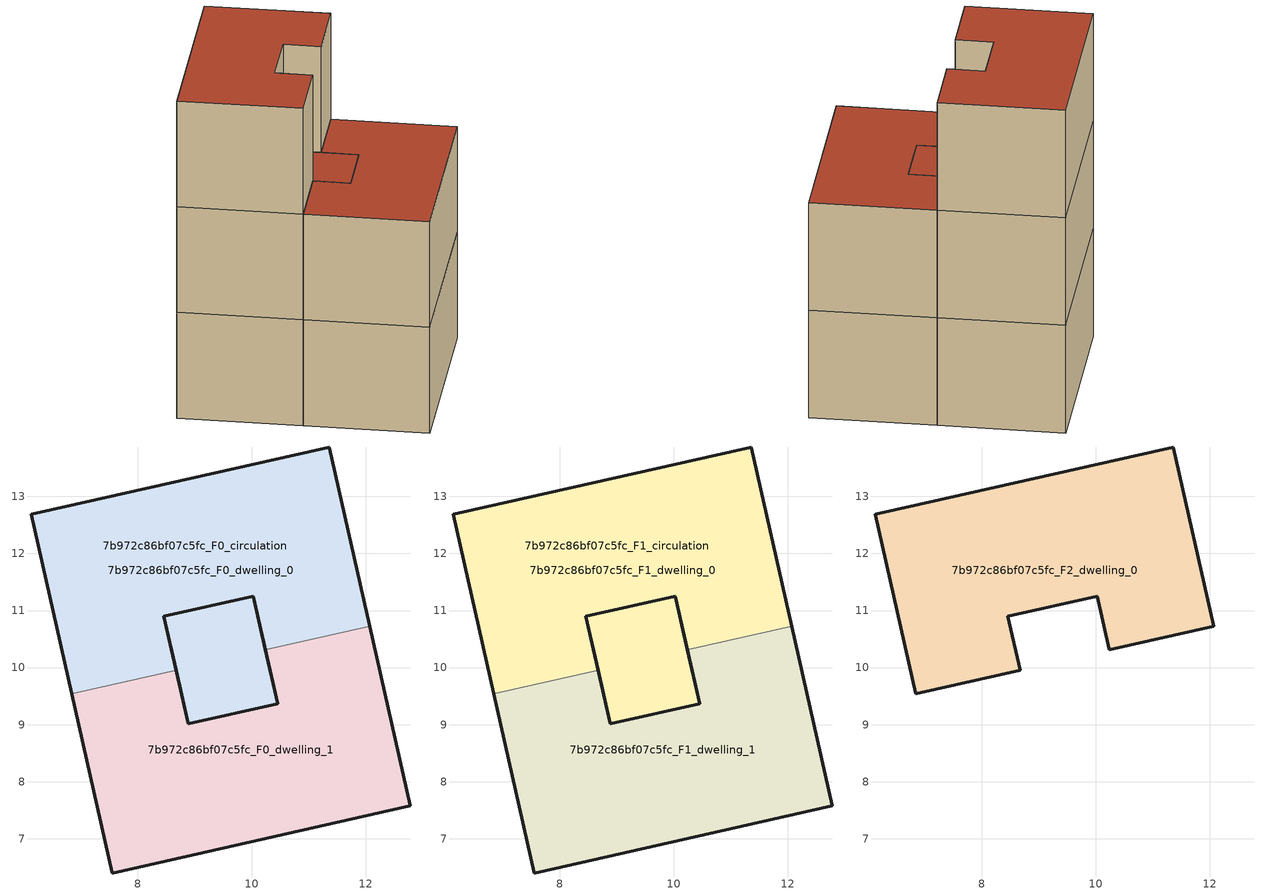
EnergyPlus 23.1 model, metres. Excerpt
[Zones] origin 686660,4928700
7b972c86bf07c5fc_F0_dwelling_0
 floor ground (EU_floor_Construction): 11.36,13.87 12.07,10.72 10.24,10.31 10.03,11.25 8.46,10.9 8.67,9.96 6.85,9.54 6.14,12.69 z0; 10.03,11.25 10.45,9.37 8.89,9.01 8.67,9.96 8.46,10.9 z0
 wall outside (EU_wall_Construction): 8.67,9.96 8.46,10.9 10.03,11.25 10.24,10.31 / 12.07,10.72 11.36,13.87 6.14,12.69 6.85,9.54 z0:3
 wall to 7b972c86bf07c5fc_F0_dwelling_1 (EU_wall_Construction): 6.85,9.54 8.67,9.96 / 10.24,10.31 12.07,10.72 z0:3
7b972c86bf07c5fc_F0_dwelling_1
 floor ground (EU_floor_Construction): 12.07,10.72 12.78,7.58 7.55,6.4 6.85,9.54 8.67,9.96 8.89,9.01 9.4,9.13 10.45,9.37 10.24,10.31 z0; 10.03,11.25 10.45,9.37 9.4,9.13 8.89,9.01 8.67,9.96 8.46,10.9 z0
 wall outside (EU_wall_Construction): 10.24,10.31 10.45,9.37 8.89,9.01 8.67,9.96 / 6.85,9.54 7.55,6.4 12.78,7.58 12.07,10.72 z0:3
7b972c86bf07c5fc_F0_circulation
 floor ground (EU_floor_Construction): 10.03,11.25 10.24,10.31 10.45,9.37 9.4,9.13 8.89,9.01 8.67,9.96 8.46,10.9 z0; 11.36,13.87 12.07,10.72 10.24,10.31 10.03,11.25 8.46,10.9 8.67,9.96 6.85,9.54 6.14,12.69 z0; 12.07,10.72 12.78,7.58 7.55,6.4 6.85,9.54 8.67,9.96 8.89,9.01 9.4,9.13 10.45,9.37 10.24,10.31 z0
 wall outside (EU_wall_Construction): 8.89,9.01 10.45,9.37 10.03,11.25 8.46,10.9 8.89,9.01 z0:3
7b972c86bf07c5fc_F1_dwelling_0
 floor outside (EU_floor_Construction): 11.36,13.87 12.07,10.72 10.24,10.31 10.03,11.25 8.46,10.9 8.67,9.96 6.85,9.54 6.14,12.69 z3
 floor to 7b972c86bf07c5fc_F0_dwelling_0 (EU_floor_Construction): 10.03,11.25 10.45,9.37 8.89,9.01 8.67,9.96 8.46,10.9 z3
 wall outside (EU_wall_Construction): 8.67,9.96 8.46,10.9 10.03,11.25 10.24,10.31 / 12.07,10.72 11.36,13.87 6.14,12.69 6.85,9.54 z3:6
 wall to 7b972c86bf07c5fc_F1_dwelling_1 (EU_wall_Construction): 6.85,9.54 8.67,9.96 / 10.24,10.31 12.07,10.72 z3:6
 roof outside (EU_floor_Construction): 10.45,9.37 10.03,11.25 8.46,10.9 8.67,9.96 8.89,9.01 z6
7b972c86bf07c5fc_F1_dwelling_1
 floor to 7b972c86bf07c5fc_F0_dwelling_1 (EU_floor_Construction): 12.07,10.72 12.78,7.58 7.55,6.4 6.85,9.54 8.67,9.96 8.89,9.01 9.4,9.13 10.45,9.37 10.24,10.31 z3; 10.03,11.25 10.24,10.31 10.45,9.37 9.4,9.13 8.89,9.01 8.67,9.96 8.46,10.9 z3
 wall outside (EU_wall_Construction): 10.24,10.31 10.45,9.37 8.89,9.01 8.67,9.96 / 6.85,9.54 7.55,6.4 12.78,7.58 12.07,10.72 z3:6
 roof outside (EU_roof_Construction): 10.45,9.37 10.03,11.25 8.46,10.9 8.67,9.96 8.89,9.01 9.4,9.13 z6; 12.78,7.58 12.07,10.72 10.24,10.31 10.45,9.37 9.4,9.13 8.89,9.01 8.67,9.96 6.85,9.54 7.55,6.4 z6
7b972c86bf07c5fc_F1_circulation
 floor outside (EU_floor_Construction): 10.03,11.25 10.24,10.31 10.45,9.37 9.4,9.13 8.89,9.01 8.67,9.96 8.46,10.9 z3; 12.07,10.72 12.78,7.58 7.55,6.4 6.85,9.54 8.67,9.96 8.89,9.01 9.4,9.13 10.45,9.37 10.24,10.31 z3
 floor to 7b972c86bf07c5fc_F0_circulation (EU_floor_Construction): 11.36,13.87 12.07,10.72 10.24,10.31 10.03,11.25 8.46,10.9 8.67,9.96 6.85,9.54 6.14,12.69 z3
 wall outside (EU_wall_Construction): 8.89,9.01 10.45,9.37 10.03,11.25 8.46,10.9 8.89,9.01 z3:6
 roof outside (EU_roof_Construction): 10.45,9.37 10.24,10.31 10.03,11.25 8.46,10.9 8.67,9.96 8.89,9.01 9.4,9.13 z6; 12.07,10.72 11.36,13.87 6.14,12.69 6.85,9.54 8.67,9.96 8.46,10.9 10.03,11.25 10.24,10.31 z6; 12.78,7.58 12.07,10.72 10.24,10.31 10.45,9.37 9.4,9.13 8.89,9.01 8.67,9.96 6.85,9.54 7.55,6.4 z6
7b972c86bf07c5fc_F2_dwelling_0
 floor to 7b972c86bf07c5fc_F1_dwelling_0 (EU_floor_Construction): 11.36,13.87 12.07,10.72 10.24,10.31 10.03,11.25 8.46,10.9 8.67,9.96 6.85,9.54 6.14,12.69 z6
 wall outside (EU_wall_Construction): 6.14,12.69 6.85,9.54 8.67,9.96 8.46,10.9 10.03,11.25 10.24,10.31 12.07,10.72 11.36,13.87 6.14,12.69 z6:9
 roof outside (EU_roof_Construction): 12.07,10.72 11.36,13.87 6.14,12.69 6.85,9.54 8.67,9.96 8.46,10.9 10.03,11.25 10.24,10.31 z9
[Building]
EU S2 Campaign: North Axis=0; Terrain=City; Solar Distribution=FullExterior
[Site:Location]
Bologna: Latitude=44.5; Longitude=11.25; Time Zone=1; Elevation=37
[SizingPeriod:WeatherFileDays]
AnnualSizingPeriod: Begin Month=1; Begin Day of Month=1; End Month=12; End Day of Month=31; Day of Week for Start Day=Monday; Use Weather File Daylight Saving Period=No; Use Weather File Rain and Snow Indicators=No
[MATERIAL]
EU_InternalMass_Material: Roughness=MediumRough; Thickness=0.1; Conductivity=1; Density=1800; Specific Heat=900; Thermal Absorptance=0.9; Solar Absorptance=0.7; Visible Absorptance=0.7
[MATERIAL:NOMASS] Roughness=MediumRough; Thermal Absorptance=0.9; Solar Absorptance=0.7; Visible Absorptance=0.7
Name | Thermal Resistance
EU_wall_NoMass | 0.937881
EU_roof_NoMass | 0.548572
EU_floor_NoMass | 0.71348
[CONSTRUCTION]
EU_wall_Construction: EU_wall_NoMass
EU_roof_Construction: EU_roof_NoMass
EU_floor_Construction: EU_floor_NoMass
EU_InternalMass_Construction: EU_InternalMass_Material
[ZONE] Type=1; Multiplier=1; Ceiling Height=autocalculate; Floor Area=autocalculate; Part of Total Floor Area=Yes
Name | Volume
7b972c86bf07c5fc_F0_dwelling_0 | 56.4258
7b972c86bf07c5fc_F1_dwelling_0 | 56.4265
7b972c86bf07c5fc_F2_dwelling_0 | 47.1094
7b972c86bf07c5fc_F0_dwelling_1 | 56.428
7b972c86bf07c5fc_F1_dwelling_1 | 56.4272
7b972c86bf07c5fc_F0_circulation; 7b972c86bf07c5fc_F1_circulation | 103.537
[INTERNALMASS] Construction=EU_InternalMass_Construction
Name | Zone or ZoneList | Surface Area
7b972c86bf07c5fc_F0_dwelling_0_EU_InternalMass | 7b972c86bf07c5fc_F0_dwelling_0 | 15.7031
7b972c86bf07c5fc_F0_dwelling_1_EU_InternalMass | 7b972c86bf07c5fc_F0_dwelling_1 | 15.7031
7b972c86bf07c5fc_F1_dwelling_0_EU_InternalMass | 7b972c86bf07c5fc_F1_dwelling_0 | 15.7031
7b972c86bf07c5fc_F1_dwelling_1_EU_InternalMass | 7b972c86bf07c5fc_F1_dwelling_1 | 15.7031
7b972c86bf07c5fc_F2_dwelling_0_EU_InternalMass | 7b972c86bf07c5fc_F2_dwelling_0 | 34.5124
[OTHEREQUIPMENT] Fuel Type=Electricity; Design Level Calculation Method=Watts/Area; Power per Zone Floor Area=1; Fraction Latent=0; Fraction Radiant=0; Fraction Lost=0; Carbon Dioxide Generation Rate=0; EndUse Subcategory=EU_Step8_InternalGains
Name | Zone or ZoneList or Space or SpaceList | Schedule
EU_Step8_InternalGain_7b972c86bf07c5fc_F0_dwelling_0_f000 | 7b972c86bf07c5fc_F0_dwelling_0 | EU_Step8_GainSchedule_7b972c86bf07c5fc_F0_dwelling_0_f000
EU_Step8_InternalGain_7b972c86bf07c5fc_F0_dwelling_1_f000 | 7b972c86bf07c5fc_F0_dwelling_1 | EU_Step8_GainSchedule_7b972c86bf07c5fc_F0_dwelling_1_f000
EU_Step8_InternalGain_7b972c86bf07c5fc_F1_dwelling_0_f000 | 7b972c86bf07c5fc_F1_dwelling_0 | EU_Step8_GainSchedule_7b972c86bf07c5fc_F1_dwelling_0_f000
EU_Step8_InternalGain_7b972c86bf07c5fc_F1_dwelling_1_f000 | 7b972c86bf07c5fc_F1_dwelling_1 | EU_Step8_GainSchedule_7b972c86bf07c5fc_F1_dwelling_1_f000
EU_Step8_InternalGain_7b972c86bf07c5fc_F2_dwelling_0_f000 | 7b972c86bf07c5fc_F2_dwelling_0 | EU_Step8_GainSchedule_7b972c86bf07c5fc_F2_dwelling_0_f000
[ZONEINFILTRATION:DESIGNFLOWRATE] Schedule=EU_AlwaysOn; Design Flow Rate Calculation Method=Flow/Area; Flow Rate per Floor Area=0.0005; Constant Term Coefficient=1; Temperature Term Coefficient=0; Velocity Term Coefficient=0; Velocity Squared Term Coefficient=0
Name | Zone or ZoneList or Space or SpaceList
EU_Circulation_Infiltration_7b972c86bf07c5fc_F0_circulation | 7b972c86bf07c5fc_F0_circulation
EU_Circulation_Infiltration_7b972c86bf07c5fc_F1_circulation | 7b972c86bf07c5fc_F1_circulation
[ZONEVENTILATION:DESIGNFLOWRATE] Schedule=EU_AlwaysOn; Design Flow Rate Calculation Method=AirChanges/Hour; Air Changes per Hour=0.687892; Ventilation Type=Natural; Fan Pressure Rise=0; Fan Total Efficiency=1; Constant Term Coefficient=1; Temperature Term Coefficient=0; Velocity Term Coefficient=0; Velocity Squared Term Coefficient=0; Minimum Indoor Temperature=-100; Maximum Indoor Temperature=100; Delta Temperature=-100; Minimum Outdoor Temperature=-100; Maximum Outdoor Temperature=100; Maximum Wind Speed=40
Name | Zone or ZoneList or Space or SpaceList
EU_ConstantAir_7b972c86bf07c5fc_F0_dwelling_0 | 7b972c86bf07c5fc_F0_dwelling_0
EU_ConstantAir_7b972c86bf07c5fc_F0_dwelling_1 | 7b972c86bf07c5fc_F0_dwelling_1
EU_ConstantAir_7b972c86bf07c5fc_F1_dwelling_0 | 7b972c86bf07c5fc_F1_dwelling_0
EU_ConstantAir_7b972c86bf07c5fc_F1_dwelling_1 | 7b972c86bf07c5fc_F1_dwelling_1
EU_ConstantAir_7b972c86bf07c5fc_F2_dwelling_0 | 7b972c86bf07c5fc_F2_dwelling_0
[HVACTEMPLATE:THERMOSTAT] Constant Heating Setpoint=20; Constant Cooling Setpoint=50
EU_HeatOnly_7b972c86bf07c5fc_F0_dwelling_0; EU_HeatOnly_7b972c86bf07c5fc_F0_dwelling_1; EU_HeatOnly_7b972c86bf07c5fc_F1_dwelling_0; EU_HeatOnly_7b972c86bf07c5fc_F1_dwelling_1; EU_HeatOnly_7b972c86bf07c5fc_F2_dwelling_0
[HVACTEMPLATE:ZONE:IDEALLOADSAIRSYSTEM] System Availability Schedule=EU_AlwaysOn; Maximum Heating Supply Air Temperature=50; Minimum Cooling Supply Air Temperature=13; Maximum Heating Supply Air Humidity Ratio=0.0156; Minimum Cooling Supply Air Humidity Ratio=0.0077; Heating Limit=NoLimit; Cooling Limit=NoLimit; Heating Availability Schedule=EU_AlwaysOn; Cooling Availability Schedule=EU_CoolingOff; Dehumidification Control Type=ConstantSensibleHeatRatio; Cooling Sensible Heat Ratio=0.7; Dehumidification Setpoint=60; Humidification Control Type=None; Humidification Setpoint=30; Outdoor Air Method=None; Outdoor Air Flow Rate per Person=0.00944; Outdoor Air Flow Rate per Zone Floor Area=0; Outdoor Air Flow Rate per Zone=0; Demand Controlled Ventilation Type=None; Outdoor Air Economizer Type=NoEconomizer; Heat Recovery Type=None; Sensible Heat Recovery Effectiveness=0.7; Latent Heat Recovery Effectiveness=0.65
Name | Template Thermostat
7b972c86bf07c5fc_F0_dwelling_0 | EU_HeatOnly_7b972c86bf07c5fc_F0_dwelling_0
7b972c86bf07c5fc_F0_dwelling_1 | EU_HeatOnly_7b972c86bf07c5fc_F0_dwelling_1
7b972c86bf07c5fc_F1_dwelling_0 | EU_HeatOnly_7b972c86bf07c5fc_F1_dwelling_0
7b972c86bf07c5fc_F1_dwelling_1 | EU_HeatOnly_7b972c86bf07c5fc_F1_dwelling_1
7b972c86bf07c5fc_F2_dwelling_0 | EU_HeatOnly_7b972c86bf07c5fc_F2_dwelling_0
[SIZING:ZONE] Zone Cooling Design Supply Air Temperature Input Method=SupplyAirTemperature; Zone Cooling Design Supply Air Temperature=13; Zone Heating Design Supply Air Temperature Input Method=SupplyAirTemperature; Zone Heating Design Supply Air Temperature=50; Zone Cooling Design Supply Air Humidity Ratio=0.008; Zone Heating Design Supply Air Humidity Ratio=0.008; Cooling Design Air Flow Method=DesignDay; Cooling Design Air Flow Rate=0; Cooling Minimum Air Flow per Zone Floor Area=0.000762; Cooling Minimum Air Flow=0; Cooling Minimum Air Flow Fraction=0.2; Heating Design Air Flow Method=DesignDay; Heating Design Air Flow Rate=0; Heating Maximum Air Flow per Zone Floor Area=0.002032; Heating Maximum Air Flow=0.141576; Heating Maximum Air Flow Fraction=0.3; Account for Dedicated Outdoor Air System=No; Dedicated Outdoor Air System Control Strategy=NeutralSupplyAir; Dedicated Outdoor Air Low Setpoint Temperature for Design=autosize; Dedicated Outdoor Air High Setpoint Temperature for Design=autosize; Zone Load Sizing Method=Sensible Load Only No Latent Load; Zone Latent Cooling Design Supply Air Humidity Ratio Input Method=HumidityRatioDifference; Zone Cooling Design Supply Air Humidity Ratio Difference=0.005; Zone Latent Heating Design Supply Air Humidity Ratio Input Method=HumidityRatioDifference; Zone Humidification Design Supply Air Humidity Ratio Difference=0.005
7b972c86bf07c5fc_F0_dwelling_0; 7b972c86bf07c5fc_F0_dwelling_1; 7b972c86bf07c5fc_F1_dwelling_0; 7b972c86bf07c5fc_F1_dwelling_1; 7b972c86bf07c5fc_F2_dwelling_0
[SCHEDULE:CONSTANT]
Name | Hourly Value
EU_AlwaysOn | 1
EU_CoolingOff | 0
[SCHEDULE:FILE] Column Number=1; Rows to Skip at Top=0; Number of Hours of Data=8760; Column Separator=Comma; Interpolate to Timestep=No; Minutes per Item=60; Adjust Schedule for Daylight Savings=Yes
Name | File
EU_Step8_GainSchedule_7b972c86bf07c5fc_F0_dwelling_0_f000 | ../../schedules/7b972c86bf07c5fc/7b972c86bf07c5fc_F0_dwelling_0_f000_gain.csv
EU_Step8_GainSchedule_7b972c86bf07c5fc_F0_dwelling_1_f000 | ../../schedules/7b972c86bf07c5fc/7b972c86bf07c5fc_F0_dwelling_1_f000_gain.csv
EU_Step8_GainSchedule_7b972c86bf07c5fc_F1_dwelling_0_f000 | ../../schedules/7b972c86bf07c5fc/7b972c86bf07c5fc_F1_dwelling_0_f000_gain.csv
EU_Step8_GainSchedule_7b972c86bf07c5fc_F1_dwelling_1_f000 | ../../schedules/7b972c86bf07c5fc/7b972c86bf07c5fc_F1_dwelling_1_f000_gain.csv
EU_Step8_GainSchedule_7b972c86bf07c5fc_F2_dwelling_0_f000 | ../../schedules/7b972c86bf07c5fc/7b972c86bf07c5fc_F2_dwelling_0_f000_gain.csv
